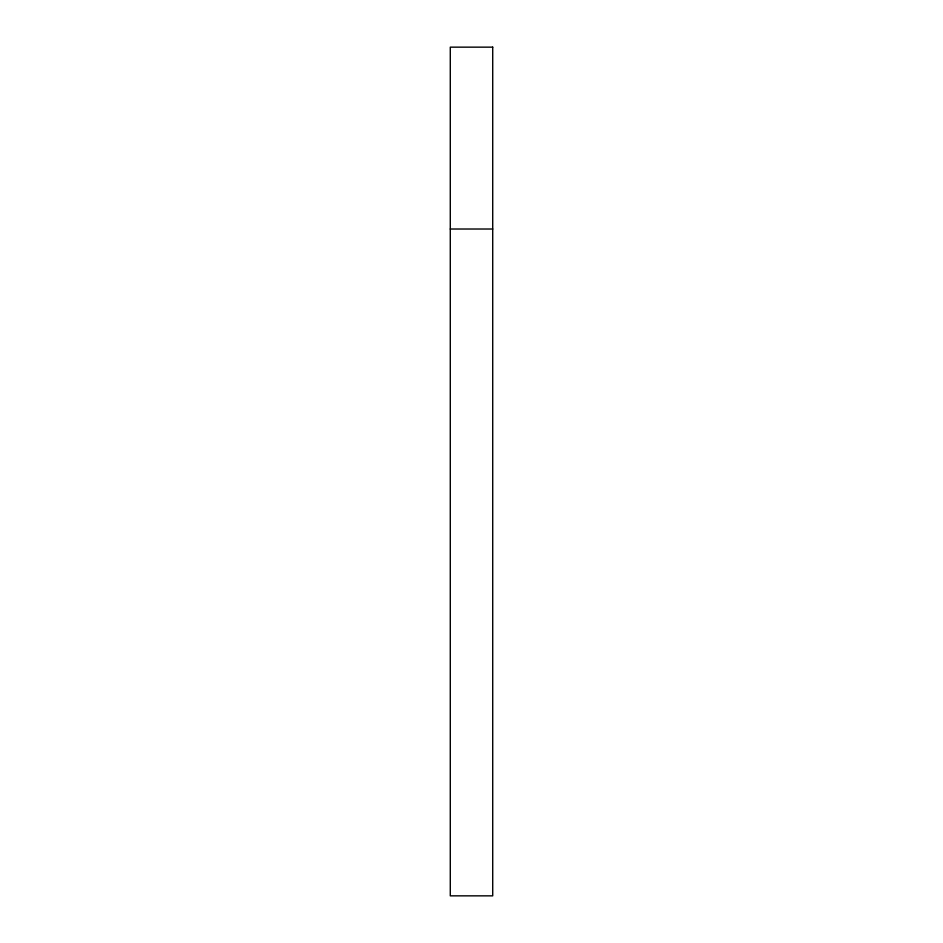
<?xml version="1.0" encoding="UTF-8"?>
<svg xmlns="http://www.w3.org/2000/svg" width="943" height="943" viewBox="0 0 943 943"><rect width="100%" height="100%" fill="white"/><g stroke="black" fill="none" stroke-linecap="round" stroke-linejoin="round"><path stroke-width="1.41" d="M450.282 229.019L492.717 229.019M492.717 47.15L450.282 47.15L450.282 895.85L492.717 895.85L492.717 47.15"/></g></svg>
